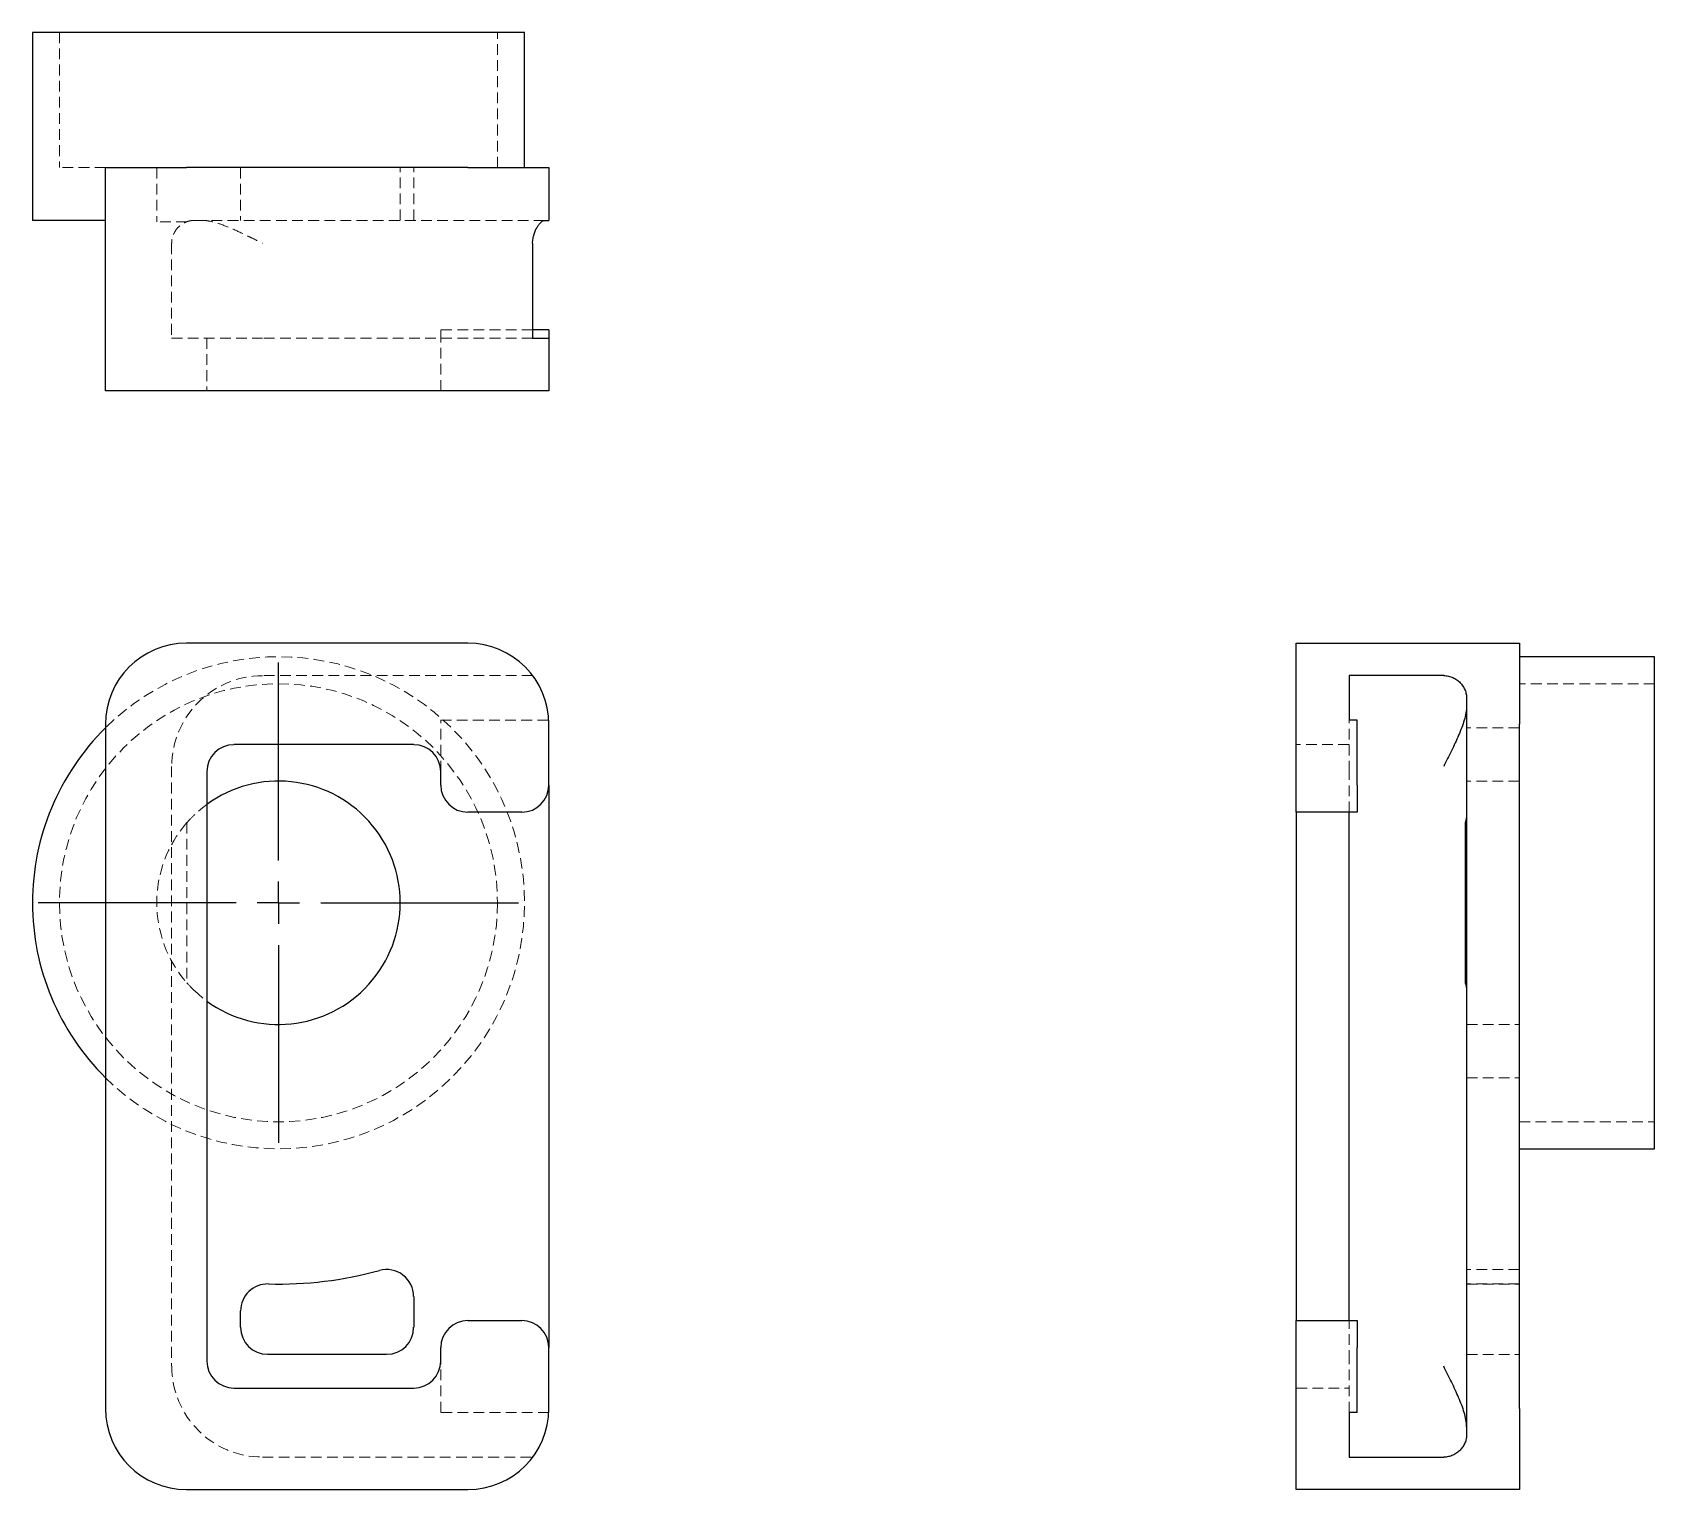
# Model space of a CAD drawing. Header units: millimetres. Extents: x 52 to 244, y 7 to 179.
import ezdxf

# ---------------------------------------------------------------- set-up
doc = ezdxf.new("R2010")
doc.units = ezdxf.units.MM
doc.linetypes.add('HIDDEN', pattern=[1.905, 1.27, -0.635])
doc.layers.add('10', color=7, linetype='Continuous')

# ---------------------------------------------------------------- blocks, each defined once
blk = doc.blocks.new('SW_CENTERMARKSYMBOL_0')
at = {"layer": '10', "color": 0}
for p, q in [((0, 5), (0, 28.38)), ((0, 0), (0, 2.5)), ((-5, 0), (-28.38, 0)), ((0, 0), (-2.5, 0)), ((0, 0), (0, -2.5)), ((0, 0), (2.5, 0)), ((5, 0), (28.38, 0)), ((0, -5), (0, -28.38))]:
    blk.add_line(p, q, dxfattribs=at)

msp = doc.modelspace()

# ---------------------------------------------------------------- linework, layer by layer
at = {"color": 7, "linetype": 'Continuous', "lineweight": 25}
for p, q in [((52.49, 179.17), (52.49, 156.96)), ((110.64, 179.17), (52.49, 179.17)), ((110.64, 163.19), (110.64, 179.17)), ((61.12, 136.83), (61.12, 163.19)), ((61.12, 163.19), (70.7, 163.19)), ((103.93, 163.19), (70.7, 163.19)), ((103.93, 163.19), (113.51, 163.19)), ((113.51, 163.19), (113.51, 156.96)), ((61.12, 156.96), (52.49, 156.96)), ((113.02, 156.96), (113.51, 156.96)), ((111.59, 154.25), (111.59, 143.06)), ((113.5, 144.02), (111.59, 144.02)), ((113.5, 144.02), (113.5, 143.06)), ((113.51, 144.02), (113.5, 144.02)), ((113.51, 144.02), (113.51, 136.83)), ((111.59, 143.06), (113.5, 143.06)), ((70.7, 136.83), (61.12, 136.83)), ((103.93, 136.83), (70.7, 136.83)), ((113.51, 136.83), (103.93, 136.83)), ((103.93, 107), (70.7, 107)), ((201.83, 97.42), (201.83, 107)), ((201.83, 107), (228.19, 107)), ((228.19, 107), (228.19, 97.42)), ((244.17, 105.4), (228.19, 105.4)), ((244.17, 76.33), (244.17, 105.4)), ((208.06, 103.17), (208.06, 97.89)), ((219.25, 103.17), (208.06, 103.17)), ((221.96, 100.45), (221.96, 97.42)), ((209.02, 97.89), (208.06, 97.89)), ((209.02, 97.42), (209.02, 97.89)), ((61.12, 97.42), (61.12, 16.58)), ((113.51, 90.23), (113.51, 97.42)), ((201.83, 90.23), (201.83, 97.42)), ((209.02, 90.23), (209.02, 97.42)), ((221.96, 97.42), (221.96, 16.58)), ((228.19, 16.58), (228.19, 97.42)), ((97.54, 95.02), (76.29, 95.02)), ((73.1, 91.82), (73.1, 22.18)), ((100.73, 90.23), (100.73, 91.82)), ((113.51, 90.23), (113.51, 23.77)), ((201.83, 87.03), (201.83, 90.23)), ((209.02, 90.23), (209.02, 87.03)), ((110.32, 87.03), (103.93, 87.03)), ((209.02, 87.03), (201.83, 87.03)), ((201.83, 87.03), (201.83, 26.97)), ((208.06, 26.97), (208.06, 87.03)), ((221.8, 85.79), (221.8, 66.86)), ((244.17, 47.26), (244.17, 76.33)), ((228.19, 47.26), (244.17, 47.26)), ((97.54, 29.81), (97.54, 26.17)), ((77.09, 26.17), (77.09, 28.1)), ((103.93, 26.97), (110.32, 26.97)), ((201.83, 23.77), (201.83, 26.97)), ((201.83, 26.97), (209.02, 26.97)), ((209.02, 26.97), (209.02, 23.77)), ((100.73, 22.18), (100.73, 23.77)), ((113.51, 16.58), (113.51, 23.77)), ((201.83, 16.58), (201.83, 23.77)), ((209.02, 16.58), (209.02, 23.77)), ((94.34, 22.97), (80.28, 22.97)), ((76.29, 18.98), (97.54, 18.98)), ((201.83, 7), (201.83, 16.58)), ((209.02, 16.11), (208.06, 16.11)), ((208.06, 16.11), (208.06, 10.83)), ((209.02, 16.11), (209.02, 16.58)), ((221.96, 16.58), (221.96, 13.55)), ((228.19, 16.58), (228.19, 7)), ((208.06, 10.83), (219.25, 10.83)), ((70.7, 7), (103.93, 7)), ((228.19, 7), (201.83, 7))]:
    msp.add_line(p, q, dxfattribs=at)
at = {"color": 7, "linetype": 'HIDDEN', "lineweight": 18}
for p, q in [((55.68, 179.17), (55.68, 163.19)), ((107.44, 163.19), (107.44, 179.17)), ((61.12, 163.19), (55.68, 163.19)), ((67.19, 163.19), (67.19, 156.8)), ((77.09, 163.19), (77.09, 156.96)), ((95.94, 156.96), (95.94, 163.19)), ((97.54, 156.96), (97.54, 163.19)), ((70.74, 156.8), (67.19, 156.8)), ((72.54, 156.96), (71.66, 156.96)), ((113.02, 156.96), (72.54, 156.96)), ((68.94, 154.25), (68.94, 143.06)), ((111.59, 144.02), (100.73, 144.02)), ((100.73, 144.02), (100.73, 143.06)), ((68.94, 143.06), (79.68, 143.06)), ((73.1, 143.06), (73.1, 136.83)), ((111.59, 143.06), (79.68, 143.06)), ((100.73, 136.83), (100.73, 143.06)), ((111.59, 103.17), (79.68, 103.17)), ((244.17, 102.21), (228.19, 102.21)), ((100.73, 97.89), (113.5, 97.89)), ((100.73, 91.82), (100.73, 97.89)), ((208.06, 91.82), (208.06, 97.89)), ((228.19, 97), (221.96, 97)), ((208.06, 95.02), (201.83, 95.02)), ((68.94, 92.43), (68.94, 21.57)), ((208.06, 87.03), (208.06, 91.82)), ((228.19, 90.71), (221.96, 90.71)), ((70.74, 85.79), (70.74, 66.86)), ((221.96, 61.95), (228.19, 61.95)), ((221.96, 55.66), (228.19, 55.66)), ((228.19, 50.45), (244.17, 50.45)), ((228.19, 33), (221.96, 33)), ((228.19, 31.3), (221.96, 31.3)), ((221.96, 31.28), (228.19, 31.28)), ((208.06, 22.18), (208.06, 26.97)), ((100.73, 16.11), (100.73, 22.18)), ((208.06, 16.11), (208.06, 22.18)), ((221.96, 22.97), (228.19, 22.97)), ((201.83, 18.98), (208.06, 18.98)), ((113.5, 16.11), (100.73, 16.11)), ((79.68, 10.83), (111.59, 10.83))]:
    msp.add_line(p, q, dxfattribs=at)
at = {"color": 7, "linetype": 'HIDDEN', "lineweight": 18, "flags": 128}
for points in [[(73.1, 87.95), (72.58, 87.55), (71.66, 86.75)], [(71.66, 65.91), (72.58, 65.11), (73.1, 64.71)]]:
    msp.add_lwpolyline(points, dxfattribs=at)
at = {"color": 7, "linetype": 'HIDDEN', "lineweight": 18}
msp.add_circle((81.56, 76.33), 25.88, dxfattribs=at)
at = {"color": 7, "linetype": 'Continuous', "lineweight": 25}
for centre, radius, start, end in [((70.7, 97.42), 9.58, 90, 180), ((103.93, 97.42), 9.58, 0, 90), ((81.56, 76.33), 29.07, 134.6921, 225.3079), ((76.29, 91.82), 3.19, 90, 180), ((97.54, 91.82), 3.19, 0, 90), ((81.56, 76.33), 14.38, 233.9218, 126.0782), ((103.93, 90.23), 3.19, 180, 270), ((110.32, 90.23), 3.19, 270, 0), ((81.56, 76.33), 45.05, 268.4821, 285.3611), ((94.34, 29.81), 3.19, 0, 105.3611), ((80.28, 28.1), 3.19, 88.4821, 180), ((103.93, 23.77), 3.19, 90, 180), ((110.32, 23.77), 3.19, 0, 90), ((80.28, 26.17), 3.19, 180, 270), ((94.34, 26.17), 3.19, 270, 0), ((76.29, 22.18), 3.19, 180, 270), ((97.54, 22.18), 3.19, 270, 0), ((70.7, 16.58), 9.58, 180, 270), ((103.93, 16.58), 9.58, 270, 0)]:
    msp.add_arc(centre, radius, start, end, dxfattribs=at)
at = {"color": 7, "linetype": 'HIDDEN', "lineweight": 18}
for centre, radius, start, end in [((81.56, 76.33), 29.07, 225.3079, 134.6921), ((79.68, 92.43), 10.73, 90, 180), ((81.56, 76.33), 14.38, 138.8263, 221.1737), ((79.68, 21.57), 10.73, 180, 270)]:
    msp.add_arc(centre, radius, start, end, dxfattribs=at)
for points in [[(71.66, 156.96), (71.42, 156.96), (71.21, 156.93), (70.8, 156.83), (70.62, 156.76), (70.1, 156.5), (69.82, 156.27), (69.38, 155.76), (69.21, 155.47), (69.05, 155.02), (69.01, 154.87), (68.96, 154.56), (68.94, 154.4), (68.94, 154.25)], [(72.54, 156.96), (72.8, 156.96), (73.07, 156.93), (73.63, 156.83), (73.91, 156.76), (74.79, 156.5), (75.38, 156.27), (76.58, 155.76), (77.2, 155.47), (78.13, 155.02), (78.44, 154.87), (79.06, 154.56), (79.37, 154.4), (79.68, 154.25)]]:
    msp.add_open_spline(points, degree=3, knots=[0, 0, 0, 0, 0.125, 0.125, 0.25, 0.25, 0.5, 0.5, 0.75, 0.75, 0.875, 0.875, 1, 1, 1, 1], dxfattribs=at)
at = {"color": 7, "linetype": 'Continuous', "lineweight": 25}
for points, knots in [([(111.59, 154.25), (111.59, 154.44), (111.61, 154.62), (111.67, 154.99), (111.71, 155.17), (111.81, 155.5), (111.87, 155.65), (112, 155.95), (112.08, 156.08), (112.22, 156.32), (112.3, 156.43), (112.46, 156.61), (112.53, 156.69), (112.68, 156.83), (112.76, 156.88), (112.89, 156.94), (112.96, 156.96), (113.02, 156.96)], [0, 0, 0, 0, 0.125, 0.125, 0.25, 0.25, 0.375, 0.375, 0.5, 0.5, 0.625, 0.625, 0.75, 0.75, 0.875, 0.875, 1, 1, 1, 1]), ([(219.25, 103.17), (219.44, 103.17), (219.62, 103.15), (219.99, 103.07), (220.17, 103.01), (220.5, 102.87), (220.65, 102.78), (220.95, 102.58), (221.08, 102.46), (221.32, 102.21), (221.43, 102.08), (221.61, 101.79), (221.69, 101.64), (221.83, 101.32), (221.88, 101.15), (221.94, 100.81), (221.96, 100.63), (221.96, 100.45)], [0, 0, 0, 0, 0.125, 0.125, 0.25, 0.25, 0.375, 0.375, 0.5, 0.5, 0.625, 0.625, 0.75, 0.75, 0.875, 0.875, 1, 1, 1, 1]), ([(221.96, 99.57), (221.96, 99.31), (221.93, 99.04), (221.83, 98.48), (221.76, 98.2), (221.5, 97.32), (221.27, 96.73), (220.76, 95.52), (220.47, 94.91), (220.02, 93.98), (219.87, 93.67), (219.56, 93.05), (219.4, 92.74), (219.25, 92.43)], [0, 0, 0, 0, 0.125, 0.125, 0.25, 0.25, 0.5, 0.5, 0.75, 0.75, 0.875, 0.875, 1, 1, 1, 1]), ([(221.96, 14.43), (221.96, 14.69), (221.93, 14.96), (221.83, 15.52), (221.76, 15.8), (221.5, 16.68), (221.27, 17.27), (220.76, 18.48), (220.47, 19.09), (220.02, 20.02), (219.87, 20.33), (219.56, 20.95), (219.4, 21.26), (219.25, 21.57)], [0, 0, 0, 0, 0.125, 0.125, 0.25, 0.25, 0.5, 0.5, 0.75, 0.75, 0.875, 0.875, 1, 1, 1, 1]), ([(221.96, 13.55), (221.96, 13.37), (221.94, 13.19), (221.88, 12.85), (221.83, 12.68), (221.69, 12.36), (221.61, 12.21), (221.43, 11.92), (221.32, 11.79), (221.08, 11.54), (220.95, 11.42), (220.66, 11.22), (220.5, 11.13), (220.17, 10.99), (219.99, 10.93), (219.63, 10.85), (219.44, 10.83), (219.25, 10.83)], [0, 0, 0, 0, 0.125, 0.125, 0.25, 0.25, 0.375, 0.375, 0.5, 0.5, 0.625, 0.625, 0.75, 0.75, 0.875, 0.875, 1, 1, 1, 1])]:
    msp.add_open_spline(points, degree=3, knots=knots, dxfattribs=at)
at = {"color": 7, "linetype": 'HIDDEN', "lineweight": 18}
for points in [[(71.66, 86.75), (71.33, 86.44), (71.03, 86.12), (70.74, 85.79)], [(70.74, 66.86), (71.03, 66.54), (71.33, 66.22), (71.66, 65.91)]]:
    msp.add_open_spline(points, degree=3, dxfattribs=at)
at = {"color": 7, "linetype": 'Continuous', "lineweight": 25}
for points in [[(221.96, 86.75), (221.96, 86.44), (221.91, 86.12), (221.8, 85.79)], [(221.8, 66.86), (221.91, 66.54), (221.96, 66.22), (221.96, 65.91)]]:
    msp.add_open_spline(points, degree=3, dxfattribs=at)

# ---------------------------------------------------------------- block references
at = {"layer": '10'}
msp.add_blockref('SW_CENTERMARKSYMBOL_0', (81.56, 76.33), dxfattribs=at)

doc.saveas('drawing.dxf')
